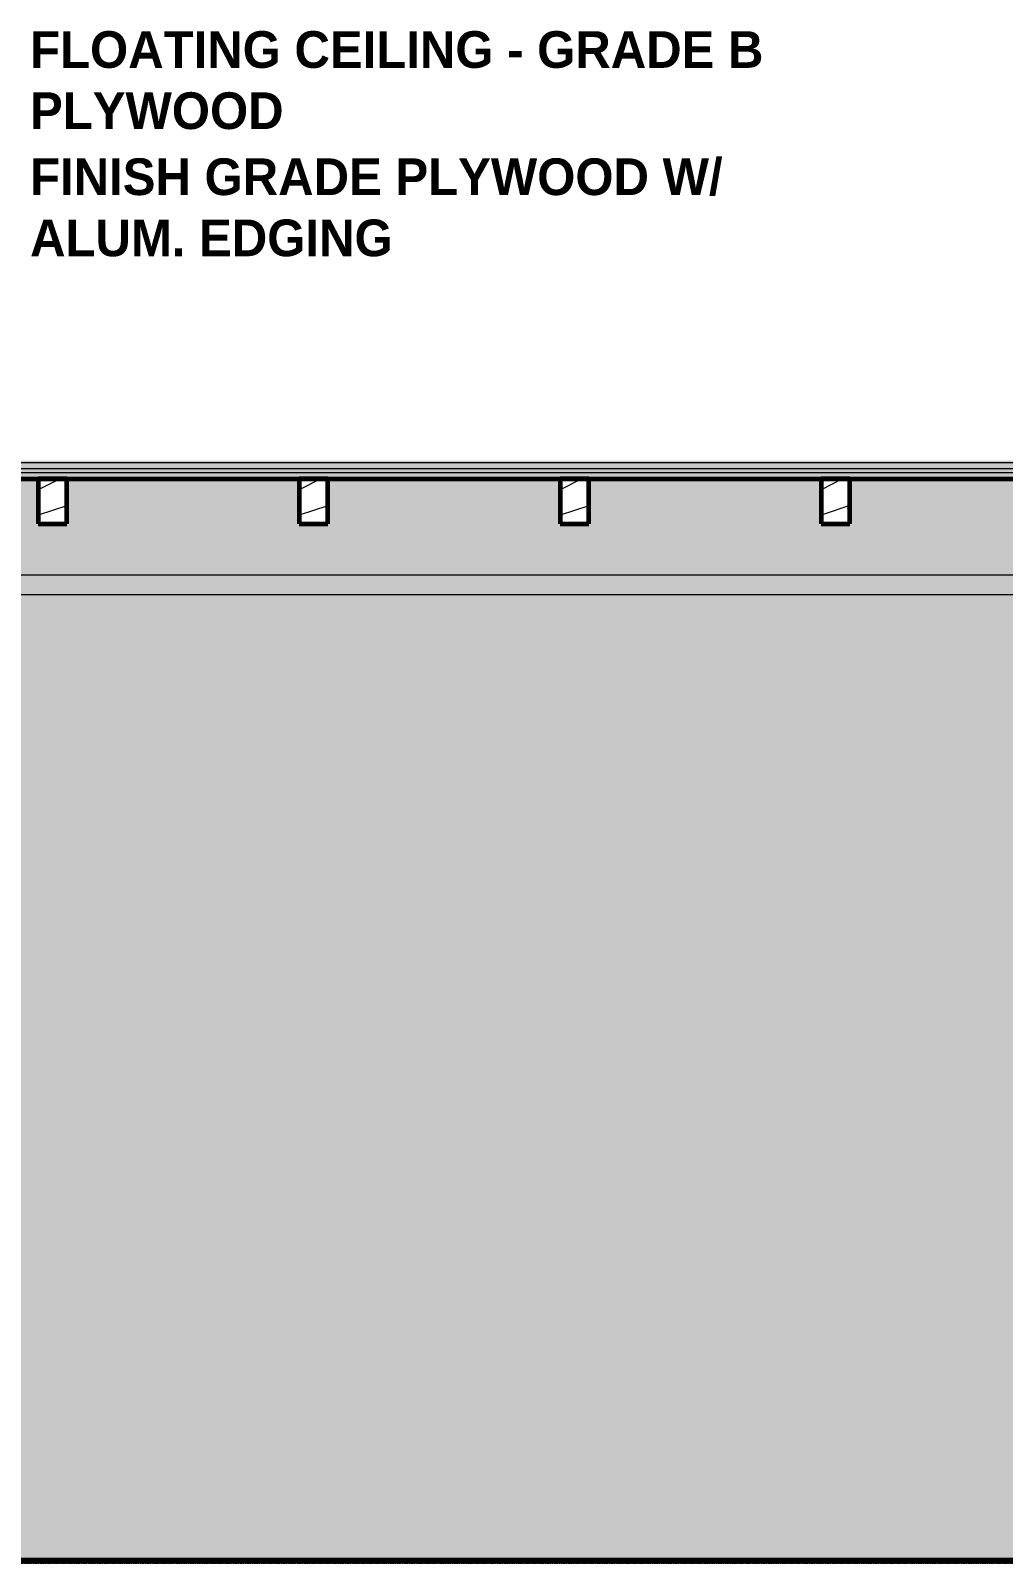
# Model space of a CAD drawing. Header units: inches. Extents: x -3547 to 717, y -19 to 229.
# Drawn here: x -1800.9 to -1681.6, y 0 to 188 of the extents above; entities that cross this region are included whole.
import ezdxf

# ---------------------------------------------------------------- set-up
doc = ezdxf.new("R2010")
doc.units = ezdxf.units.IN
doc.header["$MEASUREMENT"] = 0
doc.linetypes.add('Grid Line 1_2_', pattern=[0.875, 0.5, -0.125, 0.125, -0.125])
for name, color, linetype, lineweight in [('0-2', 250, 'Continuous', 9), ('0-3', 50, 'Continuous', 5), ('A-FLOR-2', 8, 'Continuous', 5), ('A-FLOR-4', 10, 'Continuous', 60), ('A-FLOR-LEVL-1', 51, 'Grid Line 1_2_', 9), ('A-FLOR-MCUT-1', 7, 'Continuous', 18), ('A-FLOR-PATT-1', 250, 'Continuous', 9), ('A-FLOR-PATT-2', 253, 'Continuous', 9), ('G-ANNO-TEXT', 231, 'Continuous', 9), ('I-WALL', 2, 'Continuous', 18), ('P-PIPE', 3, 'Continuous', 9), ('P-PIPE-1', 3, 'Continuous', 5), ('S-BEAM', 12, 'Continuous', 9), ('S-BEAM-2', 10, 'Continuous', 60)]:
    doc.layers.add(name, color=color, linetype=linetype, lineweight=lineweight)
doc.styles.add('Century Gothic_B', font='GOTHICB.TTF', dxfattribs={"height": 4.5})
pattern_1 = [(0, (3065.518, 0), (7.68, 1.92), [0.634, -5.126, 0.634, -5.126, -30.72]), (0, (3065.518, 0), (7.68, 1.92), [-11.52, 0.634, -10.886, 0.634, -5.126, -13.44]), (0, (3065.518, 0), (7.68, 1.92), [-28.8, 0.634, -3.206, 0.634, -8.966]), (120, (3068.398, 0.96), (-5.502769, 5.691075), [0.634, -5.126, 0.634, -5.126, -30.72]), (120, (3068.398, 0.96), (-5.502769, 5.691075), [-11.52, 0.634, -10.886, 0.634, -5.126, -13.44]), (120, (3068.398, 0.96), (-5.502769, 5.691075), [-28.8, 0.634, -3.206, 0.634, -8.966]), (240, (3069.358, 4.8), (-2.177231, -7.611075), [0.634, -5.126, 0.634, -5.126, -30.72]), (240, (3069.358, 4.8), (-2.177231, -7.611075), [-11.52, 0.634, -10.886, 0.634, -5.126, -13.44]), (240, (3069.358, 4.8), (-2.177231, -7.611075), [-28.8, 0.634, -3.206, 0.634, -8.966])]
pattern_2 = [(0, (3065.518, 0), (0, 2.399), []), (315, (3065.518, 0), (2.398506, 0), [3.393, -3.393]), (45, (3065.518, 0), (2.398506, 0), [3.393, -3.393])]
pattern_3 = [(216.87, (3068.716, 7.997), (23.989771, 15.993643), [3.998, -35.986]), (206.565, (3073.514, 5.598), (-7.99708, -7.99662), [8.941, -8.941]), (198.435, (3073.514, 1.599), (-15.993845, -7.997098), [5.058, -20.23])]

# ---------------------------------------------------------------- blocks, each defined once
blk = doc.blocks.new('CTR - 1st Phase - Shell_rvt-2-INTERIOR ELEVATION - CORRIDOR WEST _103_W_ - 1ST FLOOR - WEST WALL')
at = {"layer": 'A-FLOR-2'}
blk.add_hatch(color=256, dxfattribs=at).paths.add_polyline_path([(3466.77, 133.75), (3481.17, 133.75), (3481.17, 134.25), (2468.96, 134.24), (2468.96, 133.75), (3450.67, 133.75)], flags=0)
at = {"layer": 'A-FLOR-PATT-1'}
h = blk.add_hatch(dxfattribs=at)
h.set_pattern_fill('FP_9', color=256, style=0, pattern_type=2)
h.set_pattern_definition(pattern_2)
h.paths.add_polyline_path([(3466.77, 135), (3481.17, 135), (3481.17, 135.23), (2468.96, 135.23), (2468.96, 135), (3450.67, 135)], flags=0)
h = blk.add_hatch(dxfattribs=at)
h.set_pattern_fill('FP_9', color=256, style=0, pattern_type=2)
h.set_pattern_definition(pattern_2)
h.paths.add_polyline_path([(2795.4, 133), (3481.17, 133), (3481.17, 133.75), (2468.96, 133.75), (2468.96, 133), (2794.9, 133)], flags=0)
h = blk.add_hatch(dxfattribs=at)
h.set_pattern_fill('FP_10', color=256, style=0, pattern_type=2)
h.set_pattern_definition([(135, (3065.518, 0), (-2.12132, -2.12132), [])])
h.paths.add_polyline_path([(3434.58, 0), (3480.05, 0), (3480.05, 0.37), (2468.96, 0.37), (2468.96, 0), (3420.01, 0)], flags=0)
at = {"layer": 'A-FLOR-PATT-2'}
h = blk.add_hatch(dxfattribs=at)
h.set_pattern_fill('FP_8', color=256, style=0, pattern_type=2)
h.set_pattern_definition(pattern_1)
h.paths.add_polyline_path([(3481.17, 134.25), (3481.17, 135), (2468.96, 135), (2468.96, 134.25), (3466.77, 134.25)], flags=0)
h = blk.add_hatch(dxfattribs=at)
h.set_pattern_fill('FP_8', color=256, style=0, pattern_type=2)
h.set_pattern_definition(pattern_1)
h.paths.add_polyline_path([(2887.39, -0.02), (3498.95, -0.02), (3498.95, 0), (2468.96, 0), (2468.96, -0.02), (2855.21, -0.02)], flags=0)
at = {"layer": 'A-FLOR-4'}
for p, q in [((2468.96, 133), (3481.17, 133)), ((3498.95, 0.37), (2468.96, 0.37))]:
    blk.add_line(p, q, dxfattribs=at)
at = {"layer": 'A-FLOR-MCUT-1'}
for p, q in [((3481.17, 135), (2468.96, 135)), ((3481.17, 134.25), (2468.96, 134.25)), ((3481.17, 133.75), (2468.96, 133.75)), ((3498.95, 0), (2468.96, 0))]:
    blk.add_line(p, q, dxfattribs=at)
blk = doc.blocks.new('LVL-Laminated Veneer Lumber - 4X6 S_ PINE - NO_ 1-V38-INTERIOR ELEVATION - CORRIDOR WEST _103_W_ - 1ST FLOOR - WEST WALL')
at = {"layer": 'S-BEAM'}
h = blk.add_hatch(dxfattribs=at)
h.set_pattern_fill('FP_11', color=256, style=0, pattern_type=2)
h.set_pattern_definition(pattern_3)
h.paths.add_polyline_path([(2946.87, 127.5), (2946.87, 133), (2943.37, 133), (2943.37, 127.5)], flags=0)
at = {"layer": 'S-BEAM-2'}
for p, q in [((2946.87, 133), (2943.37, 133)), ((2943.37, 133), (2943.37, 127.5)), ((2946.87, 127.5), (2946.87, 133)), ((2943.37, 127.5), (2946.87, 127.5))]:
    blk.add_line(p, q, dxfattribs=at)
blk = doc.blocks.new('LVL-Laminated Veneer Lumber - 4X6 S_ PINE - NO_ 1-V40-INTERIOR ELEVATION - CORRIDOR WEST _103_W_ - 1ST FLOOR - WEST WALL')
at = {"layer": 'S-BEAM'}
h = blk.add_hatch(dxfattribs=at)
h.set_pattern_fill('FP_11', color=256, style=0, pattern_type=2)
h.set_pattern_definition(pattern_3)
h.paths.add_polyline_path([(2914.87, 127.5), (2914.87, 133), (2911.37, 133), (2911.37, 127.5)], flags=0)
at = {"layer": 'S-BEAM-2'}
for p, q in [((2914.87, 133), (2911.37, 133)), ((2911.37, 133), (2911.37, 127.5)), ((2914.87, 127.5), (2914.87, 133)), ((2911.37, 127.5), (2914.87, 127.5))]:
    blk.add_line(p, q, dxfattribs=at)
blk = doc.blocks.new('LVL-Laminated Veneer Lumber - 4X6 S_ PINE - NO_ 1-V41-INTERIOR ELEVATION - CORRIDOR WEST _103_W_ - 1ST FLOOR - WEST WALL')
at = {"layer": 'S-BEAM'}
h = blk.add_hatch(dxfattribs=at)
h.set_pattern_fill('FP_11', color=256, style=0, pattern_type=2)
h.set_pattern_definition(pattern_3)
h.paths.add_polyline_path([(2882.87, 127.5), (2882.87, 133), (2879.37, 133), (2879.37, 127.5)], flags=0)
at = {"layer": 'S-BEAM-2'}
for p, q in [((2882.87, 133), (2879.37, 133)), ((2879.37, 133), (2879.37, 127.5)), ((2882.87, 127.5), (2882.87, 133)), ((2879.37, 127.5), (2882.87, 127.5))]:
    blk.add_line(p, q, dxfattribs=at)
blk = doc.blocks.new('LVL-Laminated Veneer Lumber - 4X6 S_ PINE - NO_ 1-V42-INTERIOR ELEVATION - CORRIDOR WEST _103_W_ - 1ST FLOOR - WEST WALL')
at = {"layer": 'S-BEAM'}
h = blk.add_hatch(dxfattribs=at)
h.set_pattern_fill('FP_11', color=256, style=0, pattern_type=2)
h.set_pattern_definition(pattern_3)
h.paths.add_polyline_path([(2850.87, 127.5), (2850.87, 133), (2847.37, 133), (2847.37, 127.5)], flags=0)
at = {"layer": 'S-BEAM-2'}
for p, q in [((2850.87, 133), (2847.37, 133)), ((2847.37, 133), (2847.37, 127.5)), ((2850.87, 127.5), (2850.87, 133)), ((2847.37, 127.5), (2850.87, 127.5))]:
    blk.add_line(p, q, dxfattribs=at)
blk = doc.blocks.new('CTR - 1st Phase - Structure_rvt-2-INTERIOR ELEVATION - CORRIDOR WEST _103_W_ - 1ST FLOOR - WEST WALL')
at = {"layer": '0-2'}
for name in ['LVL-Laminated Veneer Lumber - 4X6 S_ PINE - NO_ 1-V42-INTERIOR ELEVATION - CORRIDOR WEST _103_W_ - 1ST FLOOR - WEST WALL', 'LVL-Laminated Veneer Lumber - 4X6 S_ PINE - NO_ 1-V41-INTERIOR ELEVATION - CORRIDOR WEST _103_W_ - 1ST FLOOR - WEST WALL', 'LVL-Laminated Veneer Lumber - 4X6 S_ PINE - NO_ 1-V40-INTERIOR ELEVATION - CORRIDOR WEST _103_W_ - 1ST FLOOR - WEST WALL', 'LVL-Laminated Veneer Lumber - 4X6 S_ PINE - NO_ 1-V38-INTERIOR ELEVATION - CORRIDOR WEST _103_W_ - 1ST FLOOR - WEST WALL']:
    blk.add_blockref(name, (0, 0), dxfattribs=at)

msp = doc.modelspace()

# ---------------------------------------------------------------- hatches: boundary and pattern name
at = {"layer": 'I-WALL'}
h = msp.add_hatch(color=256, dxfattribs=at)
h.paths.add_polyline_path([(-1843.4028, 0.375), (-1580.1528, 0.375), (-1580.1528, 105.075), (-1601.3153, 105.075), (-1601.3153, 105.825), (-1580.1528, 105.825), (-1580.1528, 118.8125), (-1843.4028, 118.8125), (-1843.4028, 67.60581)], flags=0)
h.paths.add_polyline_path([(-1622.19633, 105.075), (-1622.19633, 105.825), (-1601.9778, 105.825), (-1601.9778, 105.075)], flags=0)
h.paths.add_polyline_path([(-1788.07119, 121.1875), (-1580.1528, 121.1875), (-1580.1528, 133), (-1604.4278, 133), (-1604.4278, 127.5), (-1607.9278, 127.5), (-1607.9278, 133), (-1636.4278, 133), (-1636.4278, 127.5), (-1639.9278, 127.5), (-1639.9278, 133), (-1668.4278, 133), (-1668.4278, 127.5), (-1671.9278, 127.5), (-1671.9278, 133), (-1700.4278, 133), (-1700.4278, 127.5), (-1703.9278, 127.5), (-1703.9278, 133), (-1732.4278, 133), (-1732.4278, 127.5), (-1735.9278, 127.5), (-1735.9278, 133), (-1764.4278, 133), (-1764.4278, 127.5), (-1767.9278, 127.5), (-1767.9278, 133), (-1796.4278, 133), (-1796.4278, 127.5), (-1799.9278, 127.5), (-1799.9278, 133), (-1828.4278, 133), (-1828.4278, 127.5), (-1831.9278, 127.5), (-1831.9278, 133), (-1843.4028, 133), (-1843.4028, 121.1875), (-1792.09461, 121.1875)], flags=0)
at = {"layer": 'P-PIPE-1'}
for points in [[(-1598.97036, 120), (-1194.07543, 120), (-1194.07543, 121.1875), (-2139.07072, 121.1875), (-2139.07072, 120), (-1600.98207, 120)], [(-1571.1528, 118.8125), (-1194.07543, 118.8125), (-1194.07543, 120), (-2139.07072, 120), (-2139.07072, 118.8125), (-1572.81812, 118.8125)]]:
    msp.add_hatch(color=256, dxfattribs=at).paths.add_polyline_path(points, flags=0)

# ---------------------------------------------------------------- linework, layer by layer
at = {"layer": 'A-FLOR-LEVL-1'}
msp.add_line((-2226.70433, 0), (-1100.0028, 0), dxfattribs=at)
at = {"layer": 'P-PIPE'}
for p, q in [((-1194.07543, 121.1875), (-2139.07072, 121.1875)), ((-2139.07072, 118.8125), (-1194.07543, 118.8125))]:
    msp.add_line(p, q, dxfattribs=at)

# ---------------------------------------------------------------- block references
at = {"layer": '0-3'}
for name in ['CTR - 1st Phase - Shell_rvt-2-INTERIOR ELEVATION - CORRIDOR WEST _103_W_ - 1ST FLOOR - WEST WALL', 'CTR - 1st Phase - Structure_rvt-2-INTERIOR ELEVATION - CORRIDOR WEST _103_W_ - 1ST FLOOR - WEST WALL']:
    msp.add_blockref(name, (-4647.30154, 0), dxfattribs=at)

# ---------------------------------------------------------------- texts
at = {"layer": 'G-ANNO-TEXT', "char_height": 4.5, "attachment_point": 1, "style": 'Century Gothic_B'}
for s, insert, width in [('FLOATING CEILING - GRADE B', (-1800.93518, 187.93138), 109.383), ('PLYWOOD', (-1800.93518, 180.43138), 38.0265), ('FINISH GRADE PLYWOOD W/', (-1800.93518, 172.32822), 104.232), ('ALUM. EDGING', (-1800.93518, 164.82822), 55.752)]:
    msp.add_mtext(s, dxfattribs=dict(at, insert=insert, width=width))

doc.saveas('drawing.dxf')
